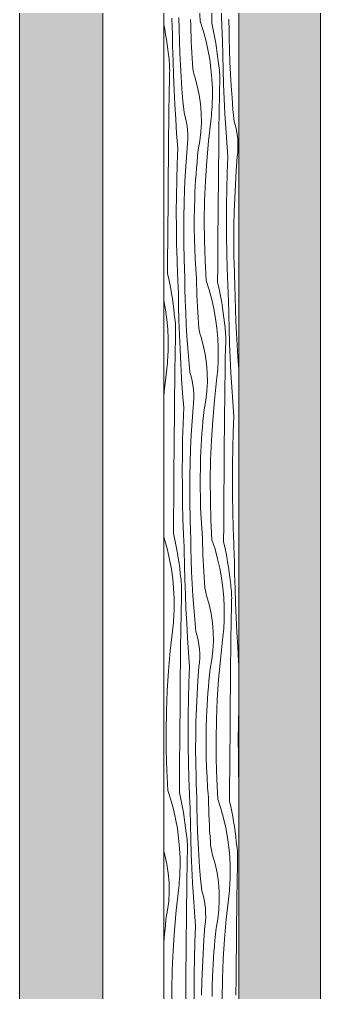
# Model space of a CAD drawing. Header units: millimetres. Extents: x -7826 to 55813, y 465 to 25965.
# Drawn here: x 43664 to 44386, y 7350 to 9682 of the extents above; entities that cross this region are included whole.
import ezdxf

# ---------------------------------------------------------------- set-up
doc = ezdxf.new("R2010")
doc.units = ezdxf.units.MM
doc.layers.add('2D Drafting - General2', color=251, linetype='Continuous', lineweight=15)
doc.layers.add('2D Drafting - General81', color=251, linetype='Continuous', lineweight=20)

# ---------------------------------------------------------------- blocks, each defined once
blk = doc.blocks.new('*X22')
at = {"layer": '2D Drafting - General81', "linetype": 'Continuous'}
for p, q in [((-54718.8, 57930.7), (-54721.3, 57978.5)), ((-54691, 57925.8), (-54690.7, 57965.2)), ((-54769.3, 57911.1), (-54769.6, 57939.7)), ((-54666.8, 57921.6), (-54668.2, 57959.7)), ((-54805.8, 57923.1), (-54805.8, 57923)), ((-54805.8, 57923), (-54803.5, 57911)), ((-54786.5, 57933.4), (-54786.7, 57938.1)), ((-54786.3, 57928.7), (-54786.5, 57933.4)), ((-54786.1, 57924), (-54786.3, 57928.7)), ((-54785.9, 57919.4), (-54786.1, 57924)), ((-54785.6, 57914.7), (-54785.9, 57919.4)), ((-54741.3, 57921.4), (-54741.6, 57934.7)), ((-54741, 57908.1), (-54741.3, 57921.4)), ((-54718.8, 57930.7), (-54711.6, 57908.3)), ((-54691, 57925.8), (-54688.3, 57913.8)), ((-54666.6, 57916.9), (-54666.8, 57921.6)), ((-54666.4, 57912.2), (-54666.6, 57916.9)), ((-54650.1, 57929.6), (-54650.3, 57935.2)), ((-54649.8, 57924.1), (-54650.1, 57929.6)), ((-54649.6, 57918.5), (-54649.8, 57924.1)), ((-54649.2, 57889.9), (-54649.6, 57918.5)), ((-54803.5, 57911), (-54801.4, 57898.9)), ((-54801.4, 57898.9), (-54799.5, 57886.8)), ((-54785.4, 57910), (-54785.6, 57914.7)), ((-54785.2, 57905.3), (-54785.4, 57910)), ((-54784.6, 57870.4), (-54785.2, 57905.3)), ((-54768.6, 57882.5), (-54769.3, 57911.1)), ((-54740.5, 57894.8), (-54741, 57908.1)), ((-54740, 57881.5), (-54740.5, 57894.8)), ((-54711.6, 57908.3), (-54705.3, 57885.7)), ((-54688.3, 57913.8), (-54685.7, 57901.8)), ((-54685.7, 57901.8), (-54683.4, 57889.8)), ((-54666.2, 57907.5), (-54666.4, 57912.2)), ((-54666, 57902.9), (-54666.2, 57907.5)), ((-54665.8, 57898.2), (-54666, 57902.9)), ((-54665.6, 57893.5), (-54665.8, 57898.2)), ((-54665.3, 57888.8), (-54665.6, 57893.5)), ((-54799.5, 57886.8), (-54797.7, 57874.6)), ((-54797.7, 57874.6), (-54796.2, 57862.4)), ((-54783.7, 57835.5), (-54784.6, 57870.4)), ((-54767.6, 57854), (-54768.6, 57882.5)), ((-54739.3, 57868.2), (-54740, 57881.5)), ((-54705.3, 57885.7), (-54700.1, 57862.7)), ((-54683.4, 57889.8), (-54681.3, 57877.7)), ((-54681.3, 57877.7), (-54679.4, 57865.6)), ((-54665.1, 57884.2), (-54665.3, 57888.8)), ((-54664.5, 57849.3), (-54665.1, 57884.2)), ((-54648.6, 57861.4), (-54649.2, 57889.9)), ((-54796.2, 57862.4), (-54794.9, 57850.2)), ((-54794, 57844.9), (-54794.9, 57850.2)), ((-54766.2, 57825.4), (-54767.6, 57854)), ((-54738.6, 57854.9), (-54739.3, 57868.2)), ((-54737.8, 57841.6), (-54738.6, 57854.9)), ((-54700.1, 57862.7), (-54695.9, 57839.6)), ((-54679.4, 57865.6), (-54677.7, 57853.4)), ((-54677.7, 57853.4), (-54676.1, 57841.3)), ((-54663.6, 57814.4), (-54664.5, 57849.3)), ((-54647.5, 57832.8), (-54648.6, 57861.4)), ((-54793.3, 57839.6), (-54794, 57844.9)), ((-54792.8, 57834.2), (-54793.3, 57839.6)), ((-54792.3, 57828.9), (-54792.8, 57834.2)), ((-54792, 57823.5), (-54792.3, 57828.9)), ((-54791.8, 57818.1), (-54792, 57823.5)), ((-54782.5, 57800.6), (-54783.7, 57835.5)), ((-54764.5, 57796.9), (-54766.2, 57825.4)), ((-54736.8, 57828.3), (-54737.8, 57841.6)), ((-54736.7, 57824.4), (-54736.8, 57828.3)), ((-54736.3, 57820.4), (-54736.7, 57824.4)), ((-54695.9, 57839.6), (-54692.8, 57816.3)), ((-54676.1, 57841.3), (-54674.8, 57829.1)), ((-54674, 57823.7), (-54674.8, 57829.1)), ((-54673.3, 57818.4), (-54674, 57823.7)), ((-54646.2, 57804.3), (-54647.5, 57832.8)), ((-54792.2, 57786.5), (-54791.8, 57807.4)), ((-54791.7, 57812.7), (-54791.8, 57818.1)), ((-54791.8, 57807.4), (-54791.7, 57812.7)), ((-54781.1, 57765.8), (-54782.5, 57800.6)), ((-54735.9, 57816.5), (-54736.3, 57820.4)), ((-54735.3, 57812.6), (-54735.9, 57816.5)), ((-54734.6, 57808.7), (-54735.3, 57812.6)), ((-54733.7, 57804.9), (-54734.6, 57808.7)), ((-54732.7, 57801), (-54733.7, 57804.9)), ((-54731.6, 57797.3), (-54732.7, 57801)), ((-54692.8, 57816.3), (-54690.6, 57792.8)), ((-54672.7, 57813.1), (-54673.3, 57818.4)), ((-54672.3, 57807.7), (-54672.7, 57813.1)), ((-54671.9, 57802.3), (-54672.3, 57807.7)), ((-54671.7, 57797), (-54671.9, 57802.3)), ((-54662.5, 57779.5), (-54663.6, 57814.4)), ((-54644.5, 57775.7), (-54646.2, 57804.3)), ((-54792.6, 57765.6), (-54792.2, 57786.5)), ((-54762.5, 57768.4), (-54764.5, 57796.9)), ((-54725.5, 57775.9), (-54731.6, 57797.3)), ((-54720.9, 57754.2), (-54725.5, 57775.9)), ((-54690.6, 57792.8), (-54689.5, 57769.4)), ((-54672.2, 57765.3), (-54671.7, 57786.2)), ((-54671.7, 57791.6), (-54671.7, 57797)), ((-54671.7, 57786.2), (-54671.7, 57791.6)), ((-54661, 57744.6), (-54662.5, 57779.5)), ((-54793, 57744.7), (-54792.6, 57765.6)), ((-54779.4, 57730.9), (-54781.1, 57765.8)), ((-54760.1, 57739.9), (-54762.5, 57768.4)), ((-54717.7, 57732.3), (-54720.9, 57754.2)), ((-54689.5, 57769.4), (-54689.5, 57745.8)), ((-54672.6, 57744.4), (-54672.2, 57765.3)), ((-54642.4, 57747.2), (-54644.5, 57775.7)), ((-54793.4, 57723.8), (-54793, 57744.7)), ((-54777.3, 57696), (-54779.4, 57730.9)), ((-54757.4, 57711.5), (-54760.1, 57739.9)), ((-54715.9, 57710.2), (-54717.7, 57732.3)), ((-54690.3, 57725.2), (-54689.9, 57732.1)), ((-54689.9, 57732.1), (-54689.7, 57739)), ((-54689.7, 57739), (-54689.5, 57745.8)), ((-54673, 57723.5), (-54672.6, 57744.4)), ((-54659.3, 57709.7), (-54661, 57744.6)), ((-54640.1, 57718.7), (-54642.4, 57747.2)), ((-54793.7, 57702.9), (-54793.4, 57723.8)), ((-54754.4, 57701.2), (-54757.4, 57711.5)), ((-54715.6, 57688), (-54715.9, 57710.2)), ((-54691.9, 57704.7), (-54691.3, 57711.5)), ((-54691.3, 57711.5), (-54690.7, 57718.4)), ((-54690.7, 57718.4), (-54690.3, 57725.2)), ((-54673.3, 57702.6), (-54673, 57723.5)), ((-54657.3, 57674.9), (-54659.3, 57709.7)), ((-54637.4, 57690.3), (-54640.1, 57718.7)), ((-54793.9, 57682), (-54793.7, 57702.9)), ((-54775, 57661.2), (-54777.3, 57696)), ((-54752, 57690.7), (-54754.4, 57701.2)), ((-54750.1, 57680.2), (-54752, 57690.7)), ((-54716.7, 57665.8), (-54715.6, 57688)), ((-54698.7, 57643.5), (-54693.4, 57691)), ((-54693.4, 57691), (-54692.6, 57697.9)), ((-54692.6, 57697.9), (-54691.9, 57704.7)), ((-54673.6, 57681.7), (-54673.3, 57702.6)), ((-54634.3, 57680), (-54637.4, 57690.3)), ((-54794.4, 57640.2), (-54794.2, 57661.1)), ((-54794.2, 57661.1), (-54793.9, 57682)), ((-54772.4, 57626.4), (-54775, 57661.2)), ((-54748.9, 57669.5), (-54750.1, 57680.2)), ((-54748.2, 57658.8), (-54748.9, 57669.5)), ((-54719.2, 57643.8), (-54716.7, 57665.8)), ((-54674.1, 57639.9), (-54673.9, 57660.8)), ((-54673.9, 57660.8), (-54673.6, 57681.7)), ((-54655, 57640), (-54657.3, 57674.9)), ((-54631.9, 57669.6), (-54634.3, 57680)), ((-54630, 57659), (-54631.9, 57669.6)), ((-54794.7, 57600.9), (-54794.4, 57640.2)), ((-54749.9, 57626.7), (-54748.8, 57637.4)), ((-54748.8, 57637.4), (-54748.2, 57648.1)), ((-54748.2, 57648.1), (-54748.2, 57658.8)), ((-54723.2, 57622), (-54719.2, 57643.8)), ((-54703, 57595.9), (-54698.7, 57643.5)), ((-54674.3, 57619.1), (-54674.1, 57639.9)), ((-54652.4, 57605.2), (-54655, 57640)), ((-54628.8, 57648.3), (-54630, 57659)), ((-54628.1, 57637.6), (-54628.8, 57648.3)), ((-54628.1, 57626.9), (-54628.1, 57637.6)), ((-54773.9, 57588.3), (-54772.4, 57626.4)), ((-54752.4, 57593.8), (-54749.9, 57626.7)), ((-54724.7, 57607.6), (-54723.2, 57622)), ((-54674.7, 57579.7), (-54674.3, 57619.1)), ((-54629.9, 57605.5), (-54628.7, 57616.2)), ((-54628.7, 57616.2), (-54628.1, 57626.9)), ((-54795.1, 57561.5), (-54794.7, 57600.9)), ((-54754.4, 57560.8), (-54752.4, 57593.8)), ((-54727.4, 57578.7), (-54726.1, 57593.1)), ((-54726.1, 57593.1), (-54724.7, 57607.6)), ((-54706, 57548.2), (-54703, 57595.9)), ((-54653.8, 57567.1), (-54652.4, 57605.2)), ((-54632.3, 57572.6), (-54629.9, 57605.5)), ((-54774.9, 57550.1), (-54773.9, 57588.3)), ((-54728.5, 57564.2), (-54727.4, 57578.7)), ((-54675, 57540.4), (-54674.7, 57579.7)), ((-54654.9, 57528.9), (-54653.8, 57567.1)), ((-54634.3, 57539.6), (-54632.3, 57572.6)), ((-54795.4, 57522.2), (-54795.1, 57561.5)), ((-54775.6, 57512), (-54774.9, 57550.1)), ((-54756, 57527.8), (-54754.4, 57560.8)), ((-54730.4, 57535.2), (-54729.5, 57549.7)), ((-54729.5, 57549.7), (-54728.5, 57564.2)), ((-54708, 57500.4), (-54706, 57548.2)), ((-54795.7, 57482.8), (-54795.4, 57522.2)), ((-54757.1, 57494.7), (-54756, 57527.8)), ((-54731.7, 57506.3), (-54731.1, 57520.7)), ((-54731.1, 57520.7), (-54730.4, 57535.2)), ((-54675.3, 57501), (-54675, 57540.4)), ((-54655.5, 57490.8), (-54654.9, 57528.9)), ((-54635.9, 57506.6), (-54634.3, 57539.6)), ((-54775.8, 57473.8), (-54775.6, 57512)), ((-54732.5, 57482.1), (-54731.7, 57506.3)), ((-54708.8, 57452.6), (-54708, 57500.4)), ((-54675.7, 57461.7), (-54675.3, 57501)), ((-54637, 57473.6), (-54635.9, 57506.6)), ((-54796, 57443.5), (-54795.7, 57482.8)), ((-54775.6, 57435.6), (-54775.8, 57473.8)), ((-54757.8, 57461.7), (-54757.1, 57494.7)), ((-54732.8, 57458), (-54732.5, 57482.1)), ((-54655.7, 57452.6), (-54655.5, 57490.8)), ((-54637.7, 57440.5), (-54637, 57473.6)), ((-54758, 57428.6), (-54757.8, 57461.7)), ((-54732.8, 57433.8), (-54732.8, 57458)), ((-54708.5, 57404.8), (-54708.8, 57452.6)), ((-54676, 57422.3), (-54675.7, 57461.7)), ((-54655.6, 57414.5), (-54655.7, 57452.6)), ((-54796.3, 57404.2), (-54796, 57443.5)), ((-54775, 57397.5), (-54775.6, 57435.6)), ((-54757.7, 57395.6), (-54758, 57428.6)), ((-54732.5, 57409.7), (-54732.8, 57433.8)), ((-54637.9, 57407.5), (-54637.7, 57440.5)), ((-54796.6, 57364.8), (-54796.3, 57404.2)), ((-54731.7, 57385.5), (-54732.5, 57409.7)), ((-54707.1, 57357), (-54708.5, 57404.8)), ((-54676.2, 57383), (-54676, 57422.3)), ((-54655, 57376.3), (-54655.6, 57414.5)), ((-54637.7, 57374.4), (-54637.9, 57407.5)), ((-54774.1, 57359.3), (-54775, 57397.5)), ((-54757.1, 57362.6), (-54757.7, 57395.6)), ((-54730.7, 57361.4), (-54731.7, 57385.5)), ((-54676.5, 57343.6), (-54676.2, 57383)), ((-54796.8, 57325.5), (-54796.6, 57364.8)), ((-54772.7, 57321.2), (-54774.1, 57359.3)), ((-54756.9, 57357), (-54757.1, 57362.6)), ((-54756.7, 57351.5), (-54756.9, 57357)), ((-54729.2, 57337.3), (-54730.7, 57361.4)), ((-54704.6, 57309.2), (-54707.1, 57357)), ((-54654, 57338.2), (-54655, 57376.3)), ((-54637, 57341.4), (-54637.7, 57374.4)), ((-54756.5, 57345.9), (-54756.7, 57351.5)), ((-54756.3, 57340.4), (-54756.5, 57345.9)), ((-54756.1, 57334.8), (-54756.3, 57340.4)), ((-54755.9, 57329.3), (-54756.1, 57334.8)), ((-54727.4, 57313.2), (-54729.2, 57337.3)), ((-54676.8, 57304.3), (-54676.5, 57343.6)), ((-54652.6, 57300), (-54654, 57338.2)), ((-54636.8, 57335.8), (-54637, 57341.4)), ((-54636.7, 57330.3), (-54636.8, 57335.8)), ((-54796.8, 57325.5), (-54794.1, 57313.5)), ((-54794.1, 57313.5), (-54791.6, 57301.5)), ((-54772.5, 57316.5), (-54772.7, 57321.2)), ((-54772.3, 57311.9), (-54772.5, 57316.5)), ((-54772.1, 57307.2), (-54772.3, 57311.9)), ((-54755.7, 57323.7), (-54755.9, 57329.3)), ((-54755.4, 57318.2), (-54755.7, 57323.7)), ((-54755.1, 57289.6), (-54755.4, 57318.2)), ((-54727.1, 57299.9), (-54727.4, 57313.2)), ((-54636.5, 57324.7), (-54636.7, 57330.3)), ((-54636.3, 57319.2), (-54636.5, 57324.7)), ((-54636.1, 57313.6), (-54636.3, 57319.2)), ((-54635.8, 57308.1), (-54636.1, 57313.6)), ((-54791.6, 57301.5), (-54789.3, 57289.4)), ((-54789.3, 57289.4), (-54787.2, 57277.4)), ((-54771.9, 57302.5), (-54772.1, 57307.2)), ((-54771.6, 57297.8), (-54771.9, 57302.5)), ((-54771.4, 57293.2), (-54771.6, 57297.8)), ((-54771.2, 57288.5), (-54771.4, 57293.2)), ((-54770.9, 57283.8), (-54771.2, 57288.5)), ((-54754.4, 57261), (-54755.1, 57289.6)), ((-54726.8, 57286.6), (-54727.1, 57299.9)), ((-54726.3, 57273.3), (-54726.8, 57286.6)), ((-54704.6, 57309.2), (-54697.3, 57286.8)), ((-54697.3, 57286.8), (-54691.1, 57264.1)), ((-54676.8, 57304.3), (-54674.1, 57292.3)), ((-54674.1, 57292.3), (-54671.5, 57280.3)), ((-54652.4, 57295.4), (-54652.6, 57300)), ((-54652.2, 57290.7), (-54652.4, 57295.4)), ((-54652, 57286), (-54652.2, 57290.7)), ((-54635.6, 57302.5), (-54635.8, 57308.1)), ((-54635.4, 57297), (-54635.6, 57302.5)), ((-54635, 57268.4), (-54635.4, 57297)), ((-54787.2, 57277.4), (-54785.2, 57265.2)), ((-54785.2, 57265.2), (-54783.5, 57253.1)), ((-54770.4, 57248.9), (-54770.9, 57283.8)), ((-54725.8, 57260), (-54726.3, 57273.3)), ((-54691.1, 57264.1), (-54685.9, 57241.2)), ((-54671.5, 57280.3), (-54669.2, 57268.3)), ((-54669.2, 57268.3), (-54667.1, 57256.2)), ((-54651.8, 57281.3), (-54652, 57286)), ((-54651.6, 57276.7), (-54651.8, 57281.3)), ((-54651.3, 57272), (-54651.6, 57276.7)), ((-54651.1, 57267.3), (-54651.3, 57272)), ((-54650.9, 57262.7), (-54651.1, 57267.3)), ((-54634.3, 57239.9), (-54635, 57268.4)), ((-54805.8, 57261.7), (-54801.8, 57239.2)), ((-54783.5, 57253.1), (-54782, 57240.9)), ((-54782, 57240.9), (-54780.7, 57228.7)), ((-54769.5, 57214), (-54770.4, 57248.9)), ((-54753.4, 57232.5), (-54754.4, 57261)), ((-54725.1, 57246.7), (-54725.8, 57260)), ((-54724.4, 57233.4), (-54725.1, 57246.7)), ((-54685.9, 57241.2), (-54681.7, 57218.1)), ((-54667.1, 57256.2), (-54665.2, 57244.1)), ((-54665.2, 57244.1), (-54663.4, 57231.9)), ((-54650.3, 57227.7), (-54650.9, 57262.7)), ((-54633.3, 57211.3), (-54634.3, 57239.9)), ((-54801.8, 57239.2), (-54798.6, 57215.9)), ((-54779.8, 57223.4), (-54780.7, 57228.7)), ((-54779.1, 57218.1), (-54779.8, 57223.4)), ((-54778.6, 57212.7), (-54779.1, 57218.1)), ((-54752, 57203.9), (-54753.4, 57232.5)), ((-54723.6, 57220.1), (-54724.4, 57233.4)), ((-54722.6, 57206.8), (-54723.6, 57220.1)), ((-54681.7, 57218.1), (-54678.5, 57194.8)), ((-54663.4, 57231.9), (-54661.9, 57219.7)), ((-54661.9, 57219.7), (-54660.6, 57207.6)), ((-54649.4, 57192.8), (-54650.3, 57227.7)), ((-54798.6, 57215.9), (-54796.5, 57192.5)), ((-54778.1, 57207.4), (-54778.6, 57212.7)), ((-54777.8, 57202), (-54778.1, 57207.4)), ((-54777.6, 57196.6), (-54777.8, 57202)), ((-54777.5, 57191.2), (-54777.6, 57196.6)), ((-54768.3, 57179.1), (-54769.5, 57214)), ((-54750.3, 57175.4), (-54752, 57203.9)), ((-54722.4, 57202.8), (-54722.6, 57206.8)), ((-54722.1, 57198.9), (-54722.4, 57202.8)), ((-54721.7, 57195), (-54722.1, 57198.9)), ((-54721.1, 57191.1), (-54721.7, 57195)), ((-54678.5, 57194.8), (-54676.4, 57171.3)), ((-54659.8, 57202.2), (-54660.6, 57207.6)), ((-54659.1, 57196.9), (-54659.8, 57202.2)), ((-54658.5, 57191.6), (-54659.1, 57196.9)), ((-54632, 57182.7), (-54633.3, 57211.3)), ((-54796.5, 57192.5), (-54795.4, 57169)), ((-54778, 57165), (-54777.6, 57185.9)), ((-54777.6, 57185.9), (-54777.5, 57191.2)), ((-54766.9, 57144.2), (-54768.3, 57179.1)), ((-54748.3, 57146.9), (-54750.3, 57175.4)), ((-54720.4, 57187.2), (-54721.1, 57191.1)), ((-54719.5, 57183.3), (-54720.4, 57187.2)), ((-54718.5, 57179.5), (-54719.5, 57183.3)), ((-54717.4, 57175.7), (-54718.5, 57179.5)), ((-54711.3, 57154.4), (-54717.4, 57175.7)), ((-54676.4, 57171.3), (-54675.3, 57147.8)), ((-54658, 57186.2), (-54658.5, 57191.6)), ((-54657.7, 57180.8), (-54658, 57186.2)), ((-54657.5, 57175.4), (-54657.7, 57180.8)), ((-54657.5, 57170.1), (-54657.5, 57175.4)), ((-54657.5, 57164.7), (-54657.5, 57170.1)), ((-54648.3, 57158), (-54649.4, 57192.8)), ((-54630.3, 57154.2), (-54632, 57182.7)), ((-54795.4, 57169), (-54795.3, 57145.5)), ((-54778.4, 57144.1), (-54778, 57165)), ((-54745.9, 57118.4), (-54748.3, 57146.9)), ((-54706.7, 57132.7), (-54711.3, 57154.4)), ((-54675.3, 57147.8), (-54675.3, 57124.3)), ((-54658, 57143.8), (-54657.5, 57164.7)), ((-54646.8, 57123.1), (-54648.3, 57158)), ((-54628.2, 57125.7), (-54630.3, 57154.2)), ((-54796.6, 57118), (-54796.1, 57124.9)), ((-54796.1, 57124.9), (-54795.8, 57131.8)), ((-54795.8, 57131.8), (-54795.5, 57138.6)), ((-54795.5, 57138.6), (-54795.3, 57145.5)), ((-54779.1, 57102.3), (-54778.8, 57123.2)), ((-54778.8, 57123.2), (-54778.4, 57144.1)), ((-54765.1, 57109.4), (-54766.9, 57144.2)), ((-54703.5, 57110.8), (-54706.7, 57132.7)), ((-54675.4, 57117.5), (-54675.3, 57124.3)), ((-54658.4, 57122.9), (-54658, 57143.8)), ((-54645.1, 57088.2), (-54646.8, 57123.1)), ((-54625.9, 57097.2), (-54628.2, 57125.7)), ((-54798.5, 57097.5), (-54797.8, 57104.3)), ((-54797.8, 57104.3), (-54797.1, 57111.2)), ((-54797.1, 57111.2), (-54796.6, 57118)), ((-54779.5, 57081.4), (-54779.1, 57102.3)), ((-54763.1, 57074.5), (-54765.1, 57109.4)), ((-54743.2, 57089.9), (-54745.9, 57118.4)), ((-54701.7, 57088.7), (-54703.5, 57110.8)), ((-54676.5, 57096.9), (-54676.1, 57103.7)), ((-54676.1, 57103.7), (-54675.7, 57110.6)), ((-54675.7, 57110.6), (-54675.4, 57117.5)), ((-54659.1, 57081.1), (-54658.7, 57102)), ((-54658.7, 57102), (-54658.4, 57122.9)), ((-54804.6, 57043.2), (-54799.3, 57090.7)), ((-54799.3, 57090.7), (-54798.5, 57097.5)), ((-54779.7, 57060.5), (-54779.5, 57081.4)), ((-54740.2, 57079.7), (-54743.2, 57089.9)), ((-54737.7, 57069.2), (-54740.2, 57079.7)), ((-54701.4, 57066.5), (-54701.7, 57088.7)), ((-54678.4, 57076.3), (-54677.7, 57083.2)), ((-54677.7, 57083.2), (-54677.1, 57090)), ((-54677.1, 57090), (-54676.5, 57096.9)), ((-54659.4, 57060.2), (-54659.1, 57081.1)), ((-54643.1, 57053.4), (-54645.1, 57088.2)), ((-54625.8, 57097), (-54625.9, 57097.2)), ((-54780, 57039.6), (-54779.7, 57060.5)), ((-54760.8, 57039.7), (-54763.1, 57074.5)), ((-54735.9, 57058.6), (-54737.7, 57069.2)), ((-54734.6, 57048), (-54735.9, 57058.6)), ((-54702.5, 57044.3), (-54701.4, 57066.5)), ((-54684.5, 57022), (-54679.2, 57069.5)), ((-54679.2, 57069.5), (-54678.4, 57076.3)), ((-54659.7, 57039.3), (-54659.4, 57060.2)), ((-54640.8, 57018.5), (-54643.1, 57053.4)), ((-54805.8, 57029.1), (-54804.6, 57043.2)), ((-54780.2, 57018.7), (-54780, 57039.6)), ((-54758.2, 57004.9), (-54760.8, 57039.7)), ((-54734, 57037.3), (-54734.6, 57048)), ((-54734, 57026.6), (-54734, 57037.3)), ((-54705, 57022.3), (-54702.5, 57044.3)), ((-54659.9, 57018.4), (-54659.7, 57039.3)), ((-54780.5, 56979.4), (-54780.2, 57018.7)), ((-54735.7, 57005.2), (-54734.5, 57015.9)), ((-54734.5, 57015.9), (-54734, 57026.6)), ((-54708.9, 57000.5), (-54705, 57022.3)), ((-54688.7, 56974.4), (-54684.5, 57022)), ((-54660.1, 56997.5), (-54659.9, 57018.4)), ((-54638.2, 56983.7), (-54640.8, 57018.5)), ((-54759.7, 56966.7), (-54758.2, 57004.9)), ((-54738.2, 56972.2), (-54735.7, 57005.2)), ((-54711.9, 56971.6), (-54710.5, 56986)), ((-54710.5, 56986), (-54708.9, 57000.5)), ((-54660.5, 56958.2), (-54660.1, 56997.5)), ((-54639.6, 56945.6), (-54638.2, 56983.7)), ((-54780.9, 56940), (-54780.5, 56979.4)), ((-54760.7, 56928.6), (-54759.7, 56966.7)), ((-54740.2, 56939.3), (-54738.2, 56972.2)), ((-54713.1, 56957.2), (-54711.9, 56971.6)), ((-54691.8, 56926.6), (-54688.7, 56974.4)), ((-54781.2, 56900.7), (-54780.9, 56940)), ((-54741.8, 56906.2), (-54740.2, 56939.3)), ((-54715.3, 56928.2), (-54714.3, 56942.7)), ((-54714.3, 56942.7), (-54713.1, 56957.2)), ((-54660.8, 56918.9), (-54660.5, 56958.2)), ((-54640.6, 56907.4), (-54639.6, 56945.6)), ((-54761.3, 56890.4), (-54760.7, 56928.6)), ((-54716.9, 56899.2), (-54716.2, 56913.7)), ((-54716.2, 56913.7), (-54715.3, 56928.2)), ((-54693.8, 56878.9), (-54691.8, 56926.6)), ((-54661.1, 56879.5), (-54660.8, 56918.9)), ((-54781.5, 56861.3), (-54781.2, 56900.7)), ((-54761.6, 56852.3), (-54761.3, 56890.4)), ((-54742.9, 56873.2), (-54741.8, 56906.2)), ((-54717.5, 56884.7), (-54716.9, 56899.2)), ((-54641.3, 56869.3), (-54640.6, 56907.4)), ((-54743.6, 56840.2), (-54742.9, 56873.2)), ((-54718.2, 56860.6), (-54717.5, 56884.7)), ((-54694.6, 56831.1), (-54693.8, 56878.9)), ((-54661.4, 56840.2), (-54661.1, 56879.5)), ((-54641.5, 56831.1), (-54641.3, 56869.3)), ((-54781.8, 56822), (-54781.5, 56861.3)), ((-54761.4, 56814.1), (-54761.6, 56852.3)), ((-54718.6, 56836.5), (-54718.2, 56860.6)), ((-54782.1, 56782.7), (-54781.8, 56822)), ((-54743.8, 56807.1), (-54743.6, 56840.2)), ((-54718.6, 56812.3), (-54718.6, 56836.5)), ((-54694.3, 56783.2), (-54694.6, 56831.1)), ((-54661.7, 56800.8), (-54661.4, 56840.2)), ((-54641.3, 56793), (-54641.5, 56831.1)), ((-54760.8, 56776), (-54761.4, 56814.1)), ((-54743.5, 56774.1), (-54743.8, 56807.1)), ((-54718.2, 56788.2), (-54718.6, 56812.3)), ((-54662, 56761.5), (-54661.7, 56800.8)), ((-54782.4, 56743.3), (-54782.1, 56782.7)), ((-54759.9, 56737.8), (-54760.8, 56776)), ((-54742.8, 56741.1), (-54743.5, 56774.1)), ((-54717.5, 56764), (-54718.2, 56788.2)), ((-54692.9, 56735.4), (-54694.3, 56783.2)), ((-54640.8, 56754.8), (-54641.3, 56793)), ((-54716.4, 56739.9), (-54717.5, 56764)), ((-54662.3, 56722.1), (-54662, 56761.5)), ((-54639.8, 56716.7), (-54640.8, 56754.8)), ((-54782.6, 56704), (-54782.4, 56743.3)), ((-54758.5, 56699.7), (-54759.9, 56737.8)), ((-54742.7, 56735.5), (-54742.8, 56741.1)), ((-54742.5, 56730), (-54742.7, 56735.5)), ((-54742.3, 56724.4), (-54742.5, 56730)), ((-54715, 56715.8), (-54716.4, 56739.9)), ((-54690.4, 56687.7), (-54692.9, 56735.4)), ((-54782.6, 56704), (-54779.9, 56692)), ((-54742.1, 56718.9), (-54742.3, 56724.4)), ((-54741.9, 56713.3), (-54742.1, 56718.9)), ((-54741.7, 56707.8), (-54741.9, 56713.3)), ((-54741.5, 56702.2), (-54741.7, 56707.8)), ((-54713.2, 56691.7), (-54715, 56715.8)), ((-54662.6, 56682.8), (-54662.3, 56722.1)), ((-54638.4, 56678.5), (-54639.8, 56716.7)), ((-54805.8, 56694.7), (-54803.2, 56686.5)), ((-54803.2, 56686.5), (-54797, 56663.8)), ((-54779.9, 56692), (-54777.4, 56680)), ((-54758.3, 56695), (-54758.5, 56699.7)), ((-54758.1, 56690.4), (-54758.3, 56695)), ((-54757.9, 56685.7), (-54758.1, 56690.4)), ((-54757.7, 56681), (-54757.9, 56685.7)), ((-54757.4, 56676.3), (-54757.7, 56681)), ((-54741.2, 56696.7), (-54741.5, 56702.2)), ((-54740.9, 56668.1), (-54741.2, 56696.7)), ((-54712.9, 56678.4), (-54713.2, 56691.7)), ((-54690.4, 56687.7), (-54683.1, 56665.3)), ((-54662.6, 56682.8), (-54659.8, 56670.8)), ((-54797, 56663.8), (-54791.8, 56640.9)), ((-54777.4, 56680), (-54775.1, 56667.9)), ((-54775.1, 56667.9), (-54773, 56655.9)), ((-54757.2, 56671.7), (-54757.4, 56676.3)), ((-54757, 56667), (-54757.2, 56671.7)), ((-54756.7, 56662.3), (-54757, 56667)), ((-54756.1, 56627.4), (-54756.7, 56662.3)), ((-54740.2, 56639.5), (-54740.9, 56668.1)), ((-54712.6, 56665.1), (-54712.9, 56678.4)), ((-54712.1, 56651.8), (-54712.6, 56665.1)), ((-54683.1, 56665.3), (-54676.9, 56642.6)), ((-54659.8, 56670.8), (-54657.3, 56658.8)), ((-54657.3, 56658.8), (-54655, 56646.8)), ((-54638.2, 56673.9), (-54638.4, 56678.5)), ((-54638, 56669.2), (-54638.2, 56673.9)), ((-54637.8, 56664.5), (-54638, 56669.2)), ((-54637.6, 56659.8), (-54637.8, 56664.5)), ((-54637.4, 56655.2), (-54637.6, 56659.8)), ((-54791.8, 56640.9), (-54787.6, 56617.7)), ((-54773, 56655.9), (-54771, 56643.7)), ((-54771, 56643.7), (-54769.3, 56631.6)), ((-54739.2, 56611), (-54740.2, 56639.5)), ((-54711.6, 56638.5), (-54712.1, 56651.8)), ((-54710.9, 56625.2), (-54711.6, 56638.5)), ((-54676.9, 56642.6), (-54671.7, 56619.7)), ((-54655, 56646.8), (-54652.9, 56634.7)), ((-54652.9, 56634.7), (-54651, 56622.6)), ((-54637.1, 56650.5), (-54637.4, 56655.2)), ((-54636.9, 56645.8), (-54637.1, 56650.5)), ((-54636.7, 56641.1), (-54636.9, 56645.8)), ((-54636.1, 56606.2), (-54636.7, 56641.1)), ((-54787.6, 56617.7), (-54784.4, 56594.4)), ((-54769.3, 56631.6), (-54767.8, 56619.4)), ((-54767.8, 56619.4), (-54766.4, 56607.2)), ((-54755.3, 56592.5), (-54756.1, 56627.4)), ((-54737.8, 56582.4), (-54739.2, 56611)), ((-54710.2, 56611.9), (-54710.9, 56625.2)), ((-54709.3, 56598.6), (-54710.2, 56611.9)), ((-54671.7, 56619.7), (-54667.5, 56596.6)), ((-54651, 56622.6), (-54649.2, 56610.4)), ((-54649.2, 56610.4), (-54647.7, 56598.2)), ((-54784.4, 56594.4), (-54782.3, 56571)), ((-54765.6, 56601.9), (-54766.4, 56607.2)), ((-54764.9, 56596.6), (-54765.6, 56601.9)), ((-54764.3, 56591.2), (-54764.9, 56596.6)), ((-54763.9, 56585.8), (-54764.3, 56591.2)), ((-54754.1, 56557.6), (-54755.3, 56592.5)), ((-54708.4, 56585.3), (-54709.3, 56598.6)), ((-54667.5, 56596.6), (-54664.3, 56573.2)), ((-54647.7, 56598.2), (-54646.4, 56586)), ((-54635.2, 56571.3), (-54636.1, 56606.2)), ((-54782.3, 56571), (-54781.2, 56547.5)), ((-54763.6, 56580.5), (-54763.9, 56585.8)), ((-54763.8, 56543.5), (-54763.4, 56564.3)), ((-54763.4, 56575.1), (-54763.6, 56580.5)), ((-54763.3, 56569.7), (-54763.4, 56575.1)), ((-54763.4, 56564.3), (-54763.3, 56569.7)), ((-54736.1, 56553.9), (-54737.8, 56582.4)), ((-54708.2, 56581.3), (-54708.4, 56585.3)), ((-54707.9, 56577.4), (-54708.2, 56581.3)), ((-54707.5, 56573.5), (-54707.9, 56577.4)), ((-54706.9, 56569.6), (-54707.5, 56573.5)), ((-54706.1, 56565.7), (-54706.9, 56569.6)), ((-54705.3, 56561.8), (-54706.1, 56565.7)), ((-54664.3, 56573.2), (-54662.2, 56549.8)), ((-54645.6, 56580.7), (-54646.4, 56586)), ((-54644.9, 56575.4), (-54645.6, 56580.7)), ((-54644.3, 56570), (-54644.9, 56575.4)), ((-54643.8, 56564.7), (-54644.3, 56570)), ((-54643.5, 56559.3), (-54643.8, 56564.7)), ((-54634, 56536.4), (-54635.2, 56571.3)), ((-54781.2, 56547.5), (-54781.1, 56524)), ((-54764.2, 56522.6), (-54763.8, 56543.5)), ((-54752.7, 56522.7), (-54754.1, 56557.6)), ((-54734.1, 56525.4), (-54736.1, 56553.9)), ((-54704.3, 56558), (-54705.3, 56561.8)), ((-54703.2, 56554.2), (-54704.3, 56558)), ((-54697.1, 56532.9), (-54703.2, 56554.2)), ((-54662.2, 56549.8), (-54661.1, 56526.3)), ((-54643.7, 56522.3), (-54643.3, 56543.2)), ((-54643.3, 56553.9), (-54643.5, 56559.3)), ((-54643.2, 56548.6), (-54643.3, 56553.9)), ((-54643.3, 56543.2), (-54643.2, 56548.6)), ((-54781.6, 56510.2), (-54781.3, 56517.1)), ((-54781.3, 56517.1), (-54781.1, 56524)), ((-54764.6, 56501.7), (-54764.2, 56522.6)), ((-54750.9, 56487.9), (-54752.7, 56522.7)), ((-54731.7, 56496.9), (-54734.1, 56525.4)), ((-54692.5, 56511.2), (-54697.1, 56532.9)), ((-54661.1, 56526.3), (-54661.1, 56502.8)), ((-54644.2, 56501.4), (-54643.7, 56522.3)), ((-54632.6, 56501.6), (-54634, 56536.4)), ((-54782.9, 56489.7), (-54782.4, 56496.5)), ((-54782.4, 56496.5), (-54781.9, 56503.4)), ((-54781.9, 56503.4), (-54781.6, 56510.2)), ((-54764.9, 56480.8), (-54764.6, 56501.7)), ((-54729, 56468.4), (-54731.7, 56496.9)), ((-54689.3, 56489.3), (-54692.5, 56511.2)), ((-54661.5, 56489.1), (-54661.2, 56495.9)), ((-54661.2, 56495.9), (-54661.1, 56502.8)), ((-54644.5, 56480.5), (-54644.2, 56501.4)), ((-54630.9, 56466.7), (-54632.6, 56501.6)), ((-54785.1, 56469.2), (-54784.3, 56476)), ((-54784.3, 56476), (-54783.5, 56482.8)), ((-54783.5, 56482.8), (-54782.9, 56489.7)), ((-54765.2, 56459.9), (-54764.9, 56480.8)), ((-54748.9, 56453), (-54750.9, 56487.9)), ((-54687.5, 56467.1), (-54689.3, 56489.3)), ((-54662.9, 56468.5), (-54662.3, 56475.4)), ((-54662.3, 56475.4), (-54661.9, 56482.2)), ((-54661.9, 56482.2), (-54661.5, 56489.1)), ((-54644.9, 56459.6), (-54644.5, 56480.5)), ((-54790.4, 56421.7), (-54785.1, 56469.2)), ((-54765.5, 56439), (-54765.2, 56459.9)), ((-54746.6, 56418.2), (-54748.9, 56453)), ((-54726, 56458.1), (-54729, 56468.4)), ((-54723.5, 56447.7), (-54726, 56458.1)), ((-54721.7, 56437.1), (-54723.5, 56447.7)), ((-54687.1, 56445), (-54687.5, 56467.1)), ((-54670.3, 56400.5), (-54665, 56448)), ((-54665, 56448), (-54664.2, 56454.8)), ((-54664.2, 56454.8), (-54663.5, 56461.7)), ((-54663.5, 56461.7), (-54662.9, 56468.5)), ((-54645.2, 56438.7), (-54644.9, 56459.6)), ((-54628.8, 56431.8), (-54630.9, 56466.7)), ((-54765.8, 56418.1), (-54765.5, 56439)), ((-54720.4, 56426.5), (-54721.7, 56437.1)), ((-54719.8, 56415.8), (-54720.4, 56426.5)), ((-54688.2, 56422.8), (-54687.1, 56445)), ((-54645.5, 56417.8), (-54645.2, 56438.7)), ((-54626.5, 56397), (-54628.8, 56431.8)), ((-54794.6, 56374), (-54790.4, 56421.7)), ((-54766, 56397.2), (-54765.8, 56418.1)), ((-54744, 56383.4), (-54746.6, 56418.2)), ((-54720.3, 56394.3), (-54719.8, 56405.1)), ((-54719.8, 56405.1), (-54719.8, 56415.8)), ((-54694.7, 56379), (-54690.8, 56400.8)), ((-54690.8, 56400.8), (-54688.2, 56422.8)), ((-54674.5, 56352.9), (-54670.3, 56400.5)), ((-54645.7, 56396.9), (-54645.5, 56417.8)), ((-54766.3, 56357.9), (-54766, 56397.2)), ((-54745.5, 56345.2), (-54744, 56383.4)), ((-54724, 56350.7), (-54721.5, 56383.7)), ((-54721.5, 56383.7), (-54720.3, 56394.3)), ((-54696.3, 56364.5), (-54694.7, 56379)), ((-54645.9, 56376), (-54645.7, 56396.9)), ((-54625.8, 56387.7), (-54626.5, 56397)), ((-54797.7, 56326.3), (-54794.6, 56374)), ((-54766.7, 56318.5), (-54766.3, 56357.9)), ((-54697.7, 56350.1), (-54696.3, 56364.5)), ((-54646.3, 56336.7), (-54645.9, 56376)), ((-54746.5, 56307.1), (-54745.5, 56345.2)), ((-54726, 56317.7), (-54724, 56350.7)), ((-54700.1, 56321.2), (-54698.9, 56335.6)), ((-54698.9, 56335.6), (-54697.7, 56350.1)), ((-54677.6, 56305.1), (-54674.5, 56352.9)), ((-54646.6, 56297.3), (-54646.3, 56336.7)), ((-54799.6, 56278.5), (-54797.7, 56326.3)), ((-54767, 56279.2), (-54766.7, 56318.5)), ((-54747.1, 56268.9), (-54746.5, 56307.1)), ((-54727.6, 56284.7), (-54726, 56317.7)), ((-54701.1, 56306.7), (-54700.1, 56321.2)), ((-54626.4, 56285.9), (-54625.8, 56307.4)), ((-54728.7, 56251.7), (-54727.6, 56284.7)), ((-54702.7, 56277.7), (-54701.9, 56292.2)), ((-54701.9, 56292.2), (-54701.1, 56306.7)), ((-54679.6, 56257.4), (-54677.6, 56305.1)), ((-54646.9, 56258), (-54646.6, 56297.3)), ((-54627.1, 56247.8), (-54626.4, 56285.9)), ((-54800.5, 56230.7), (-54799.6, 56278.5)), ((-54767.3, 56239.8), (-54767, 56279.2)), ((-54747.4, 56230.8), (-54747.1, 56268.9)), ((-54704, 56239.1), (-54703.3, 56263.2)), ((-54703.3, 56263.2), (-54702.7, 56277.7)), ((-54767.6, 56200.5), (-54767.3, 56239.8)), ((-54729.3, 56218.7), (-54728.7, 56251.7)), ((-54704.4, 56214.9), (-54704, 56239.1)), ((-54680.4, 56209.5), (-54679.6, 56257.4)), ((-54647.2, 56218.7), (-54646.9, 56258)), ((-54627.3, 56209.6), (-54627.1, 56247.8)), ((-54800.2, 56182.9), (-54800.5, 56230.7)), ((-54747.2, 56192.6), (-54747.4, 56230.8)), ((-54729.6, 56185.6), (-54729.3, 56218.7)), ((-54704.4, 56190.8), (-54704.4, 56214.9)), ((-54647.5, 56179.3), (-54647.2, 56218.7)), ((-54767.9, 56161.1), (-54767.6, 56200.5)), ((-54746.6, 56154.5), (-54747.2, 56192.6)), ((-54704, 56166.7), (-54704.4, 56190.8)), ((-54680.1, 56161.7), (-54680.4, 56209.5)), ((-54627.1, 56171.5), (-54627.3, 56209.6)), ((-54798.8, 56135.1), (-54800.2, 56182.9)), ((-54729.3, 56152.6), (-54729.6, 56185.6)), ((-54647.8, 56140), (-54647.5, 56179.3)), ((-54626.6, 56133.3), (-54627.1, 56171.5)), ((-54768.2, 56121.8), (-54767.9, 56161.1)), ((-54745.6, 56116.3), (-54746.6, 56154.5)), ((-54728.6, 56119.5), (-54729.3, 56152.6)), ((-54703.3, 56142.5), (-54704, 56166.7)), ((-54678.7, 56113.9), (-54680.1, 56161.7)), ((-54796.2, 56087.4), (-54798.8, 56135.1)), ((-54768.4, 56082.5), (-54768.2, 56121.8)), ((-54702.2, 56118.4), (-54703.3, 56142.5)), ((-54648.1, 56100.6), (-54647.8, 56140)), ((-54625.8, 56105.7), (-54626.6, 56133.3)), ((-54744.3, 56078.2), (-54745.6, 56116.3)), ((-54728.5, 56114), (-54728.6, 56119.5)), ((-54728.3, 56108.4), (-54728.5, 56114)), ((-54728.1, 56102.9), (-54728.3, 56108.4)), ((-54727.9, 56097.3), (-54728.1, 56102.9)), ((-54727.7, 56091.8), (-54727.9, 56097.3)), ((-54700.8, 56094.3), (-54702.2, 56118.4)), ((-54676.1, 56066.2), (-54678.7, 56113.9)), ((-54648.3, 56061.3), (-54648.1, 56100.6)), ((-54796.2, 56087.4), (-54789, 56065)), ((-54768.4, 56082.5), (-54765.7, 56070.5)), ((-54744.1, 56073.5), (-54744.3, 56078.2)), ((-54727.5, 56086.2), (-54727.7, 56091.8)), ((-54727.3, 56080.7), (-54727.5, 56086.2)), ((-54727, 56075.2), (-54727.3, 56080.7)), ((-54726.7, 56046.6), (-54727, 56075.2)), ((-54699, 56070.2), (-54700.8, 56094.3)), ((-54789, 56065), (-54782.8, 56042.3)), ((-54765.7, 56070.5), (-54763.2, 56058.5)), ((-54763.2, 56058.5), (-54760.9, 56046.4)), ((-54743.9, 56068.8), (-54744.1, 56073.5)), ((-54743.7, 56064.2), (-54743.9, 56068.8)), ((-54743.4, 56059.5), (-54743.7, 56064.2)), ((-54743.2, 56054.8), (-54743.4, 56059.5)), ((-54743, 56050.2), (-54743.2, 56054.8)), ((-54698.7, 56056.9), (-54699, 56070.2)), ((-54698.3, 56043.6), (-54698.7, 56056.9)), ((-54676.1, 56066.2), (-54668.9, 56043.8)), ((-54648.3, 56061.3), (-54645.6, 56049.3)), ((-54782.8, 56042.3), (-54777.5, 56019.4)), ((-54760.9, 56046.4), (-54758.7, 56034.3)), ((-54758.7, 56034.3), (-54756.8, 56022.2)), ((-54742.8, 56045.5), (-54743, 56050.2)), ((-54742.5, 56040.8), (-54742.8, 56045.5)), ((-54741.9, 56005.9), (-54742.5, 56040.8)), ((-54726, 56018), (-54726.7, 56046.6)), ((-54697.9, 56030.3), (-54698.3, 56043.6)), ((-54697.3, 56017), (-54697.9, 56030.3)), ((-54668.9, 56043.8), (-54662.7, 56021.1)), ((-54645.6, 56049.3), (-54643.1, 56037.3)), ((-54643.1, 56037.3), (-54640.8, 56025.3)), ((-54777.5, 56019.4), (-54773.3, 55996.2)), ((-54756.8, 56022.2), (-54755.1, 56010.1)), ((-54755.1, 56010.1), (-54753.6, 55997.9)), ((-54741.1, 55971), (-54741.9, 56005.9)), ((-54725, 55989.4), (-54726, 56018)), ((-54696.7, 56003.7), (-54697.3, 56017)), ((-54662.7, 56021.1), (-54657.5, 55998.2)), ((-54640.8, 56025.3), (-54638.7, 56013.2)), ((-54638.7, 56013.2), (-54636.7, 56001.1)), ((-54773.3, 55996.2), (-54770.2, 55972.9)), ((-54753.6, 55997.9), (-54752.2, 55985.7)), ((-54751.4, 55980.4), (-54752.2, 55985.7)), ((-54723.6, 55960.9), (-54725, 55989.4)), ((-54696, 55990.4), (-54696.7, 56003.7)), ((-54695.1, 55977.1), (-54696, 55990.4)), ((-54657.5, 55998.2), (-54653.3, 55975)), ((-54636.7, 56001.1), (-54635, 55988.9)), ((-54635, 55988.9), (-54633.5, 55976.7)), ((-54770.2, 55972.9), (-54768.1, 55949.5)), ((-54750.7, 55975.1), (-54751.4, 55980.4)), ((-54750.1, 55969.7), (-54750.7, 55975.1)), ((-54749.7, 55964.3), (-54750.1, 55969.7)), ((-54749.4, 55959), (-54749.7, 55964.3)), ((-54749.2, 55953.6), (-54749.4, 55959)), ((-54739.9, 55936.1), (-54741.1, 55971)), ((-54721.9, 55932.4), (-54723.6, 55960.9)), ((-54694.2, 55963.8), (-54695.1, 55977.1)), ((-54694, 55959.8), (-54694.2, 55963.8)), ((-54693.7, 55955.9), (-54694, 55959.8)), ((-54653.3, 55975), (-54650.1, 55951.7)), ((-54633.5, 55976.7), (-54632.2, 55964.5)), ((-54631.3, 55959.2), (-54632.2, 55964.5)), ((-54630.6, 55953.9), (-54631.3, 55959.2)), ((-54803, 55932.6), (-54805.8, 55942.7)), ((-54768.1, 55949.5), (-54767, 55926)), ((-54749.6, 55921.9), (-54749.2, 55942.8)), ((-54749.1, 55948.2), (-54749.2, 55953.6)), ((-54749.2, 55942.8), (-54749.1, 55948.2)), ((-54738.5, 55901.2), (-54739.9, 55936.1)), ((-54693.3, 55952), (-54693.7, 55955.9)), ((-54692.7, 55948.1), (-54693.3, 55952)), ((-54691.9, 55944.2), (-54692.7, 55948.1)), ((-54691.1, 55940.3), (-54691.9, 55944.2)), ((-54690.1, 55936.5), (-54691.1, 55940.3)), ((-54688.9, 55932.7), (-54690.1, 55936.5)), ((-54650.1, 55951.7), (-54648, 55928.3)), ((-54630.1, 55948.5), (-54630.6, 55953.9)), ((-54629.6, 55943.2), (-54630.1, 55948.5)), ((-54629.3, 55937.8), (-54629.6, 55943.2)), ((-54629.1, 55932.4), (-54629.3, 55937.8)), ((-54798.3, 55910.9), (-54803, 55932.6)), ((-54795.1, 55888.9), (-54798.3, 55910.9)), ((-54767, 55926), (-54766.9, 55902.5)), ((-54750, 55901.1), (-54749.6, 55921.9)), ((-54719.9, 55903.9), (-54721.9, 55932.4)), ((-54682.9, 55911.4), (-54688.9, 55932.7)), ((-54678.3, 55889.7), (-54682.9, 55911.4)), ((-54648, 55928.3), (-54646.9, 55904.8)), ((-54629.5, 55900.8), (-54629.1, 55921.7)), ((-54629, 55927), (-54629.1, 55932.4)), ((-54629.1, 55921.7), (-54629, 55927)), ((-54793.3, 55866.8), (-54795.1, 55888.9)), ((-54767.7, 55881.9), (-54767.4, 55888.7)), ((-54767.4, 55888.7), (-54767.1, 55895.6)), ((-54767.1, 55895.6), (-54766.9, 55902.5)), ((-54750.4, 55880.2), (-54750, 55901.1)), ((-54736.7, 55866.4), (-54738.5, 55901.2)), ((-54717.5, 55875.4), (-54719.9, 55903.9)), ((-54675.1, 55867.7), (-54678.3, 55889.7)), ((-54646.9, 55904.8), (-54646.8, 55881.3)), ((-54629.9, 55879.9), (-54629.5, 55900.8)), ((-54793, 55844.6), (-54793.3, 55866.8)), ((-54769.3, 55861.3), (-54768.7, 55868.2)), ((-54768.7, 55868.2), (-54768.2, 55875)), ((-54768.2, 55875), (-54767.7, 55881.9)), ((-54750.7, 55859.3), (-54750.4, 55880.2)), ((-54734.7, 55831.5), (-54736.7, 55866.4)), ((-54714.8, 55846.9), (-54717.5, 55875.4)), ((-54673.3, 55845.6), (-54675.1, 55867.7)), ((-54647.7, 55860.7), (-54647.3, 55867.6)), ((-54647.3, 55867.6), (-54647, 55874.4)), ((-54647, 55874.4), (-54646.8, 55881.3)), ((-54630.3, 55859), (-54629.9, 55879.9)), ((-54794.1, 55822.5), (-54793, 55844.6)), ((-54776.2, 55800.1), (-54770.8, 55847.7)), ((-54770.8, 55847.7), (-54770, 55854.5)), ((-54770, 55854.5), (-54769.3, 55861.3)), ((-54751, 55838.4), (-54750.7, 55859.3)), ((-54711.8, 55836.6), (-54714.8, 55846.9)), ((-54672.9, 55823.5), (-54673.3, 55845.6)), ((-54649.3, 55840.2), (-54648.6, 55847)), ((-54648.6, 55847), (-54648.1, 55853.8)), ((-54648.1, 55853.8), (-54647.7, 55860.7)), ((-54630.7, 55838.1), (-54630.3, 55859)), ((-54796.6, 55800.4), (-54794.1, 55822.5)), ((-54751.6, 55796.6), (-54751.3, 55817.5)), ((-54751.3, 55817.5), (-54751, 55838.4)), ((-54732.4, 55796.7), (-54734.7, 55831.5)), ((-54709.3, 55826.2), (-54711.8, 55836.6)), ((-54707.5, 55815.6), (-54709.3, 55826.2)), ((-54674, 55801.3), (-54672.9, 55823.5)), ((-54656.1, 55779), (-54650.8, 55826.5)), ((-54650.8, 55826.5), (-54650, 55833.3)), ((-54650, 55833.3), (-54649.3, 55840.2)), ((-54631, 55817.2), (-54630.7, 55838.1)), ((-54800.6, 55778.6), (-54796.6, 55800.4)), ((-54780.4, 55752.5), (-54776.2, 55800.1)), ((-54751.8, 55775.7), (-54751.6, 55796.6)), ((-54729.8, 55761.9), (-54732.4, 55796.7)), ((-54706.2, 55805), (-54707.5, 55815.6)), ((-54705.6, 55794.3), (-54706.2, 55805)), ((-54705.5, 55783.5), (-54705.6, 55794.3)), ((-54676.6, 55779.3), (-54674, 55801.3)), ((-54631.5, 55775.4), (-54631.2, 55796.3)), ((-54631.2, 55796.3), (-54631, 55817.2)), ((-54802.1, 55764.2), (-54800.6, 55778.6)), ((-54752.1, 55736.4), (-54751.8, 55775.7)), ((-54707.3, 55762.2), (-54706.1, 55772.8)), ((-54706.1, 55772.8), (-54705.5, 55783.5)), ((-54680.5, 55757.5), (-54676.6, 55779.3)), ((-54660.3, 55731.3), (-54656.1, 55779)), ((-54631.7, 55754.5), (-54631.5, 55775.4)), ((-54804.8, 55735.3), (-54803.5, 55749.8)), ((-54803.5, 55749.8), (-54802.1, 55764.2)), ((-54783.5, 55704.8), (-54780.4, 55752.5)), ((-54731.2, 55723.7), (-54729.8, 55761.9)), ((-54709.8, 55729.2), (-54707.3, 55762.2)), ((-54682.1, 55743), (-54680.5, 55757.5)), ((-54632, 55715.2), (-54631.7, 55754.5)), ((-54805.8, 55721.8), (-54804.8, 55735.3)), ((-54752.5, 55697), (-54752.1, 55736.4)), ((-54711.8, 55696.2), (-54709.8, 55729.2)), ((-54684.7, 55714.1), (-54683.4, 55728.6)), ((-54683.4, 55728.6), (-54682.1, 55743)), ((-54663.4, 55683.6), (-54660.3, 55731.3)), ((-54785.4, 55657), (-54783.5, 55704.8)), ((-54732.3, 55685.6), (-54731.2, 55723.7)), ((-54685.9, 55699.7), (-54684.7, 55714.1)), ((-54632.4, 55675.8), (-54632, 55715.2)), ((-54752.8, 55657.7), (-54752.5, 55697)), ((-54732.9, 55647.4), (-54732.3, 55685.6)), ((-54713.3, 55663.2), (-54711.8, 55696.2)), ((-54687.7, 55670.7), (-54686.9, 55685.2)), ((-54686.9, 55685.2), (-54685.9, 55699.7)), ((-54665.4, 55635.8), (-54663.4, 55683.6)), ((-54786.3, 55609.2), (-54785.4, 55657)), ((-54753.1, 55618.3), (-54752.8, 55657.7)), ((-54714.5, 55630.2), (-54713.3, 55663.2)), ((-54689.1, 55641.7), (-54688.5, 55656.2)), ((-54688.5, 55656.2), (-54687.7, 55670.7)), ((-54632.7, 55636.5), (-54632.4, 55675.8)), ((-54733.2, 55609.3), (-54732.9, 55647.4)), ((-54689.8, 55617.6), (-54689.1, 55641.7)), ((-54666.2, 55588), (-54665.4, 55635.8)), ((-54633, 55597.1), (-54632.7, 55636.5)), ((-54786, 55561.4), (-54786.3, 55609.2)), ((-54753.4, 55579), (-54753.1, 55618.3)), ((-54733, 55571.1), (-54733.2, 55609.3)), ((-54715.1, 55597.2), (-54714.5, 55630.2)), ((-54690.2, 55593.4), (-54689.8, 55617.6))]:
    blk.add_line(p, q, dxfattribs=at)
blk = doc.blocks.new('Wype_nienie_25')
at = {"layer": '2D Drafting - General2', "linetype": 'Continuous'}
for p, q in [((-54805.8, 67937), (-54805.8, 53283.6)), ((-54625.8, 53283.6), (-54625.8, 67937))]:
    blk.add_line(p, q, dxfattribs=at)
at = {"layer": '2D Drafting - General81', "linetype": 'Continuous'}
blk.add_blockref('*X22', (0, 0), dxfattribs=at)

msp = doc.modelspace()

# ---------------------------------------------------------------- hatches: boundary and pattern name
at = {"layer": '2D Drafting - General81', "linetype": 'Continuous'}
h = msp.add_hatch(dxfattribs=at)
h.set_pattern_fill('SOLID___DASHED', color=256, style=0, pattern_type=2)
h.set_pattern_definition([(45, (98815.82, -48252.71), (-70.71068, 70.71068), []), (45, (98780.46, -48217.35), (-70.71068, 70.71068), [75, -25])])
h.paths.add_polyline_path([(44189.97, 5030.87), (44385.52, 5030.87), (44385.52, 19684.29), (44189.97, 19684.29)], flags=0)
h = msp.add_hatch(dxfattribs=at)
h.set_pattern_fill('BETON', color=256, style=0, pattern_type=2)
h.set_pattern_definition([(45, (98815.82, -48252.71), (-70.71068, 70.71068), [75, -25]), (45, (98815.82, -48182), (-70.71068, 70.71068), [75, -25])])
h.paths.add_polyline_path([(43664.2, 18321.65), (43864.2, 18321.65), (43864.2, 6351.65), (43664.2, 6351.65)], flags=0)

# ---------------------------------------------------------------- linework, layer by layer
at = {"layer": '2D Drafting - General2', "linetype": 'Continuous', "flags": 128}
for points in [[(44189.97, 5030.87), (44385.52, 5030.87), (44385.52, 19684.29), (44189.97, 19684.29)], [(43664.2, 18321.65), (43864.2, 18321.65), (43864.2, 6351.65), (43664.2, 6351.65)]]:
    msp.add_lwpolyline(points, close=True, dxfattribs=at)

# ---------------------------------------------------------------- block references
at = {"layer": '2D Drafting - General81', "linetype": 'Continuous'}
msp.add_blockref('Wype_nienie_25', (98815.82, -48252.71), dxfattribs=at)

doc.saveas('drawing.dxf')
